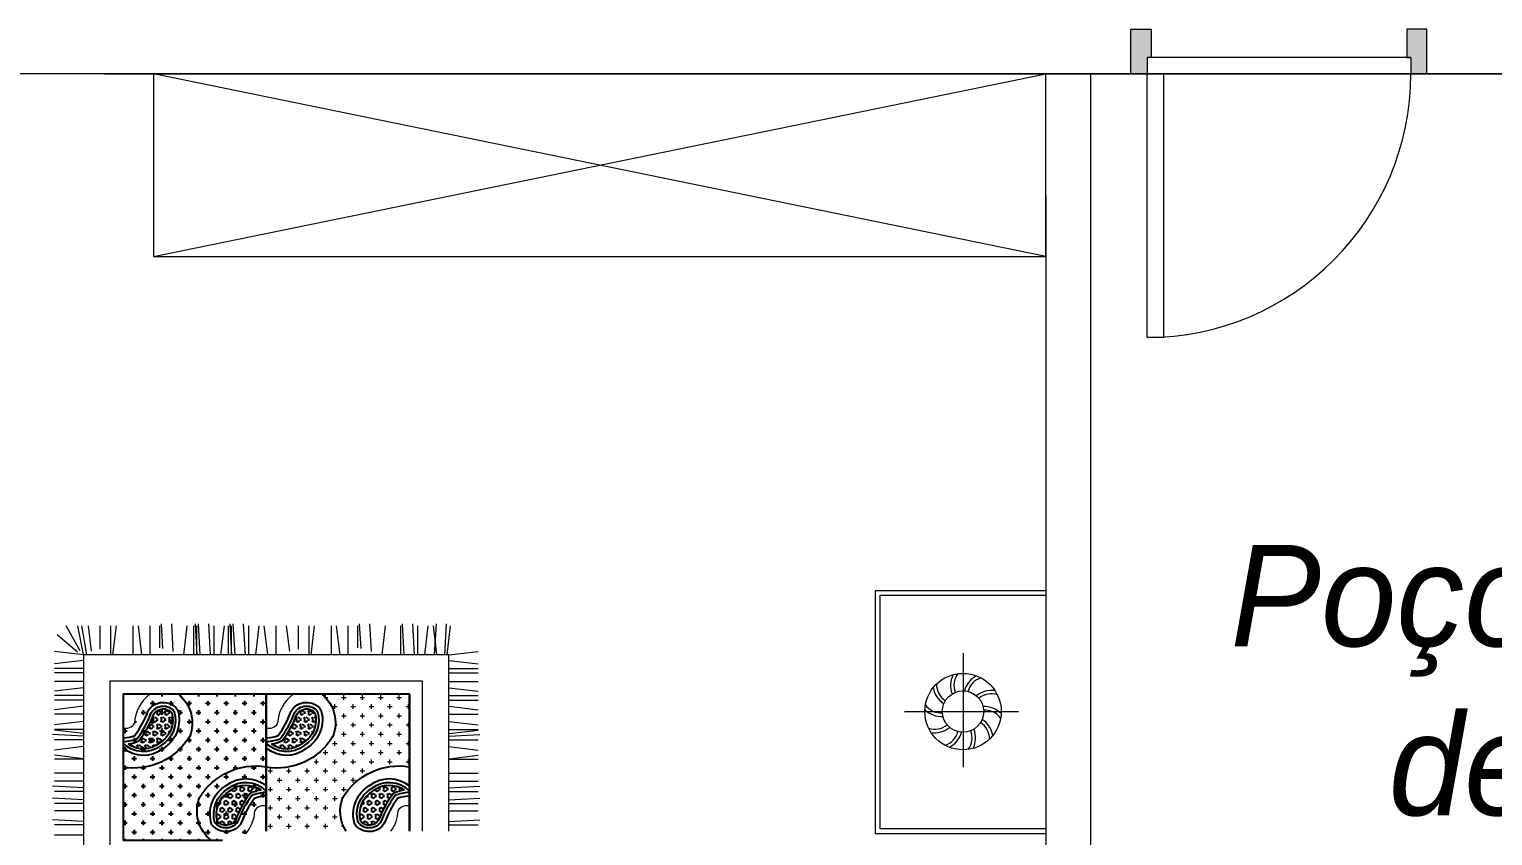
# Model space of a CAD drawing. Header units: millimetres. Extents: x 485872 to 486142, y -52344 to -52207.
# Drawn here: x 485915.395 to 485919.003, y -52262.377 to -52260.389 of the extents above; entities that cross this region are included whole.
import ezdxf

# ---------------------------------------------------------------- set-up
doc = ezdxf.new("R2010")
doc.units = ezdxf.units.MM
doc.header["$LTSCALE"] = 15
doc.linetypes.add('CENTER', pattern=[2, 1.25, -0.25, 0.25, -0.25])
doc.linetypes.add('DASHDOTX2', pattern=[50.8, 25.4, -12.7, 0, -12.7])
for name, color, linetype in [('3', 252, 'Continuous'), ('4', 161, 'Continuous'), ('7', 7, 'Continuous'), ('BH', 251, 'Continuous')]:
    doc.layers.add(name, color=color, linetype=linetype)
doc.styles.get("Standard").update_dxf_attribs({"font": ''})
doc.styles.get('Standard').set_extended_font_data('Flux Architect', italic=True)
pattern_1 = [(0, (-53457.21058870771, 9308.989591769201), (22.68, 22.68), [11.34, -34.02]), (90, (-53451.54058870773, 9303.3195917692), (-22.68, 22.68), [11.34, -34.02])]

# ---------------------------------------------------------------- blocks, each defined once
blk = doc.blocks.new('A$C3FFC7DDA')
at = {"layer": 'BH'}
h = blk.add_hatch(dxfattribs=at)
h.set_pattern_fill('HEX', color=256, scale=45.36000000000001, style=0)
h.set_pattern_definition([(180, (14485.43166131375, -1758.948713890479), (0, -9.820728081360002), [5.670000000000001, -11.34]), (299.9999999999999, (14485.43166131375, -1758.948713890479), (8.50500000211697, 4.910364040679998), [5.670000000000002, -11.34]), (240, (14479.76166131374, -1758.948713890479), (8.50500000211697, -4.910364040680001), [5.670000000000001, -11.34])])
edge = h.paths.add_edge_path()
edge.add_arc((679.8866697488763, 930.6465563090255), 94.50566846476019, 188.2465044738524, 205.2940504226767)
edge.add_arc((746.2817706957692, 1086.453225106304), 248.0810700935295, 232.2614778060309, 249.7002809077547)
edge.add_arc((645.1163232477777, 830.4861401251637), 27.7593366830617, -49.099000989834394, 57.050186064046386, ccw=False)
edge.add_arc((645.4283864457198, 873.3715319919694), 66.318216090331, 210.0882626778856, 285.62618546447294, ccw=False)
edge.add_arc((636.3009381982946, 879.6845570661093), 62.39832555950073, 143.1670018374727, 219.345891116351, ccw=False)
h = blk.add_hatch(dxfattribs=at)
h.set_pattern_fill('HEX', color=256, scale=45.36000000000001, style=0)
h.set_pattern_definition([(0, (-12686.5515454392, 2818.429088028064), (0, 9.820728081360002), [5.670000000000001, -11.34]), (120, (-12686.5515454392, 2818.429088028064), (-8.50500000211697, -4.910364040679998), [5.669999999999962, -11.33999999999992]), (59.99999999999999, (-12680.88154543919, 2818.429088028064), (-8.50500000211697, 4.910364040680001), [5.670000000000001, -11.34])])
edge = h.paths.add_edge_path()
edge.add_arc((378.8074177393173, 575.6890118630749), 94.5056684647719, 8.24650447385021, 25.29405042267457)
edge.add_arc((312.4123167924247, 419.8823430657998), 248.0810700935352, 52.26147780602854, 69.70028090775223)
edge.add_arc((413.5777642404412, 675.8494280469295), 27.75933668305822, 130.9009990101286, 237.0501860640092, ccw=False)
edge.add_arc((413.2657010425162, 632.9640361801338), 66.31821609033044, 30.088262677886803, 105.6261854644741, ccw=False)
edge.add_arc((422.3931492899221, 626.6510111060106), 62.39832555950468, -36.83299816254902, 39.34589111632931, ccw=False)
h = blk.add_hatch(dxfattribs=at)
h.set_pattern_fill('CROSS', color=256, scale=90.72000000000001, style=0)
h.set_pattern_definition(pattern_1)
h.paths.add_polyline_path([(421.4687557235575, 251.5381949846733, -0.3840246390260669), (432.2454147567241, 223.4275970172603), (350.0434480139993, 223.4275970172612), (350.0434480139993, 289.6652297304217, 0.2274321363381987)])
edge = h.paths.add_edge_path()
edge.add_line((693.8616875029365, 468.6270996002422), (693.8616875029375, 526.2426501454984))
edge.add_arc((633.1954715495995, 454.961939337071), 93.6019737583115, 49.59926534103521, 87.53247327499825)
edge.add_arc((647.4382080370747, 568.5134010052321), 22.48900281268601, 158.9591063299014, 242.9911852022501, ccw=False)
edge.add_line((626.4486727314506, 576.5877217297857), (350.0434480139993, 576.5877217297857))
edge.add_line((350.0434480139993, 576.5877217297857), (350.0434480139993, 223.4275970172612))
edge.add_line((350.0434480139993, 223.4275970172612), (709.6246659031494, 223.4275970172594))
edge.add_line((709.6246659031494, 223.4275970172594), (709.6246659031494, 468.6270996002422))
edge.add_line((709.6246659031494, 468.6270996002422), (693.8616875029365, 468.6270996002422))
h = blk.add_hatch(dxfattribs=at)
h.set_pattern_fill('CROSS', color=256, scale=90.72000000000001, style=0)
h.set_pattern_definition(pattern_1)
h.paths.add_polyline_path([(528.8600305296604, 576.5877217297857), (350.0434480139993, 576.5877217297857), (350.0434480139993, 360.9011342655431, -0.3224756214508732), (453.7987328230995, 387.9045028789532, -0.3064658726302444), (529.8340569586035, 223.4275970172603), (709.6246659031494, 223.4275970172603), (709.6246659031494, 440.309139414805, -0.327118991495692), (604.8953546651355, 412.1108158680944, -0.3064658726302408)])
h = blk.add_hatch(dxfattribs=at)
h.set_pattern_fill('HEX', color=256, scale=45.36000000000001, style=0)
h.set_pattern_definition([(180, (14485.43166131375, -2112.108838603004), (0, -9.820728081360002), [5.670000000000001, -11.34]), (299.9999999999999, (14485.43166131375, -2112.108838603004), (8.50500000211697, 4.910364040679998), [5.670000000000002, -11.34]), (240, (14479.76166131374, -2112.108838603004), (8.50500000211697, -4.910364040680001), [5.670000000000001, -11.34])])
edge = h.paths.add_edge_path()
edge.add_arc((679.8866697488884, 577.4864315965001), 94.50566846477184, 188.2465044738502, 205.2940504226746)
edge.add_arc((746.2817706957692, 733.2931003937771), 248.0810700935294, 232.2614778060309, 249.7002809077547)
edge.add_arc((645.1163232477784, 477.3260154126373), 27.75933668306062, -49.09900098983411, 57.05018606404673, ccw=False)
edge.add_arc((645.4283864457186, 520.211407279443), 66.31821609033044, 210.0882626778868, 285.62618546447413, ccw=False)
edge.add_arc((636.300938198297, 526.5244323535838), 62.39832555950372, 143.1670018374727, 219.3458911163509, ccw=False)
h = blk.add_hatch(dxfattribs=at)
h.set_pattern_fill('HEX', color=256, scale=45.36000000000001, style=0)
h.set_pattern_definition([(0, (-12686.5515454392, 2465.268963315535), (0, 9.820728081360002), [5.670000000000001, -11.34]), (120, (-12686.5515454392, 2465.268963315535), (-8.50500000211697, -4.910364040679998), [5.669999999999961, -11.33999999999992]), (59.99999999999999, (-12680.88154543919, 2465.268963315535), (-8.50500000211697, 4.910364040680001), [5.670000000000001, -11.34])])
edge = h.paths.add_edge_path()
edge.add_arc((378.8074177393173, 222.5288871505496), 94.5056684647719, 8.246504473850177, 25.29405042267454)
edge.add_arc((312.4123167924365, 66.72221835327252), 248.0810700935294, 52.26147780603096, 69.70028090775465)
edge.add_arc((413.5777642404419, 322.6893033344013), 27.75933668305936, 130.9009990101285, 237.05018606400898, ccw=False)
edge.add_arc((413.2657010425162, 279.8039114676065), 66.3182160903305, 30.088262677886917, 105.6261854644741, ccw=False)
edge.add_arc((422.3931492899233, 273.4908863934843), 62.39832555950318, -36.83299816254902, 39.345891116329426, ccw=False)
at = {"layer": '3', "linetype": 'CENTER', "lineweight": 13, "ltscale": 15}
for p, q in [((392.5822049911694, 2150.442485579435), (392.5822049911694, 2438.850868912152)), ((248.3780133248038, 2294.646677245793), (536.7863966575351, 2294.646677245793))]:
    blk.add_line(p, q, dxfattribs=at)
at = {"layer": '3', "lineweight": 13}
for p, q in [((252.8434480140168, 1026.947846442325), (244.3547943609483, 1098.940983501214)), ((266.5121639224708, 1026.947846442325), (275.0008175755102, 1098.940983501214)), ((286.0320233868151, 1026.947846442325), (286.0320233868151, 1098.940983501214)), ((297.0464404224076, 1027.536584043419), (297.0464404224076, 1098.816584043418)), ((318.552950917936, 1027.536584043419), (318.552950917936, 1098.816584043418)), ((333.7351945379523, 1026.947846442325), (342.2238481909917, 1098.940983501214)), ((353.2550540022967, 1026.947846442325), (353.2550540022967, 1098.940983501214)), ((364.2694710379183, 1027.536584043419), (364.2694710379183, 1098.816584043418)), ((379.4517146579055, 1026.947846442325), (387.940368310974, 1098.940983501214)), ((398.971574122279, 1026.947846442325), (398.971574122279, 1098.940983501214)), ((417.1449909407129, 1026.947846442325), (425.6336445937523, 1098.940983501214)), ((436.6648504050572, 1026.947846442325), (436.6648504050572, 1098.940983501214)), ((446.8497951007921, 1027.536584043419), (438.3666250739952, 1098.940983501214)), ((453.6311904612994, 1026.947846442325), (449.3868636341249, 1103.175443468217)), ((462.1198441143679, 1026.947846442325), (462.1198441143679, 1098.940983501214)), ((479.091667795572, 1026.947846442325), (487.5803214486114, 1098.940983501214)), ((508.7964719556221, 1027.536584043419), (500.3133019288543, 1098.940983501214)), ((510.0823950550293, 1027.536584043419), (510.0823950550293, 1098.816584043418)), ((544.7901306002059, 1026.947846442325), (544.7901306002059, 1098.940983501214)), ((563.9727207038268, 1026.947846442325), (563.9727207038268, 1098.940983501214)), ((580.9445443863406, 1026.947846442325), (576.700217559137, 1103.175443468217)), ((589.433198039409, 1026.947846442325), (589.433198039409, 1098.940983501214)), ((610.6493485477877, 1026.947846442325), (606.405021720584, 1103.175443468217)), ((619.1380022008561, 1026.947846442325), (619.1380022008561, 1098.940983501214)), ((637.390265353828, 1027.536584043419), (637.390265353828, 1098.816584043418)), ((663.6093472459361, 1026.947846442325), (659.3650204187325, 1103.175443468217)), ((672.0980008989754, 1026.947846442325), (672.0980008989754, 1098.940983501214)), ((252.8434480140168, 1017.230692789744), (176.6158509881243, 1021.475019616919)), ((252.8434480140168, 1022.707798180549), (180.8503109551566, 1031.196451833588)), ((252.8434480140168, 991.7702154555009), (176.6158509881243, 996.0145422827045)), ((252.2547104129226, 997.241837218724), (180.8503109551566, 988.7586671919271)), ((252.8434480140168, 967.5370330586156), (180.8503109551566, 976.0256867116841)), ((252.8434480140168, 942.0765557243722), (176.6158509881243, 937.8322288971685)), ((252.8434480140168, 950.5652093774115), (180.8503109551566, 950.5652093774115)), ((252.8434480140168, 916.6160783901287), (176.6158509881243, 912.3717515629542)), ((252.8434480140168, 908.1274247370893), (180.8503109551566, 908.1274247370893)), ((252.8434480140168, 862.0973420745868), (180.8503109551566, 870.5859957276552)), ((244.432053879329, 836.1685211591248), (176.6158509881243, 832.3925379131688)), ((237.2223855866068, 810.3066119322029), (176.6158509881243, 806.9320605789253)), ((235.704164019804, 802.6877337530605), (180.8503109551566, 802.6877337530605)), ((252.8434480140168, 758.6271381445404), (180.8503109551566, 750.0740233915276)), ((252.8434480140168, 779.0257066213526), (180.9747104129237, 779.0257066213526)), ((252.8434480140168, 737.5722541479918), (180.9747104129237, 737.5722541479918)), ((252.8434480140168, 687.3989367848844), (180.8503109551566, 695.8875904379238)), ((252.8434480140168, 682.4014890260587), (180.9747104129237, 682.4014890260587)), ((238.3097027499061, 655.9198650901671), (180.9747104129237, 655.9198650901671)), ((243.9510623387068, 634.4648404257896), (180.8503109551566, 626.9681818603713)), ((252.2547104129226, 580.2805867652351), (180.8503109551566, 571.7974167384382)), ((252.2547104129226, 600.7490999682341), (180.9747104129237, 600.7490999682341)), ((252.8434480140168, 550.5757826051267), (180.8503109551566, 559.0644362581952)), ((252.8434480140168, 525.1153052708833), (176.6158509881243, 520.8709784436796)), ((252.8434480140168, 533.6039589239517), (180.8503109551566, 533.6039589239517)), ((252.8434480140168, 499.6548279366398), (176.6158509881243, 495.4105011094653)), ((252.8434480140168, 492.0331680861127), (176.6158509881243, 487.7888412589091)), ((252.8434480140168, 491.1661742836004), (180.8503109551566, 491.1661742836004)), ((252.8434480140168, 483.5445144330442), (180.8503109551566, 483.5445144330442)), ((252.8434480140168, 465.0044307714561), (180.8503109551566, 473.4930844245246)), ((252.8434480140168, 439.5439534372126), (176.6158509881243, 435.299626610009)), ((252.8434480140168, 448.0326070902811), (180.8503109551566, 448.0326070902811)), ((252.8434480140168, 414.0834761029691), (176.6158509881243, 409.8391492757946)), ((252.8434480140168, 406.461816252413), (176.6158509881243, 402.2174894252385)), ((252.8434480140168, 405.5948224499298), (180.8503109551566, 405.5948224499298)), ((252.8434480140168, 397.9731625993736), (180.8503109551566, 397.9731625993736)), ((252.8434480140168, 373.2982679342967), (180.8503109551566, 381.7869215873652)), ((244.432053879329, 347.3694470188348), (176.6158509881243, 343.5934637728787)), ((237.2223855866068, 321.5075377918838), (176.6158509881243, 318.1329864386353)), ((235.704164019804, 313.8886596127704), (180.8503109551566, 313.8886596127704)), ((252.8434480140168, 290.2266324810626), (180.9747104129237, 290.2266324810626)), ((252.8434480140168, 269.8280640042503), (180.8503109551566, 261.2749492512376)), ((252.8434480140168, 248.7731800077017), (180.9747104129237, 248.7731800077017)), ((252.8434480140168, 198.5998626445653), (180.8503109551566, 207.0885162976338)), ((252.8434480140168, 193.6024148857687), (180.9747104129237, 193.6024148857687)), ((243.9510623387068, 145.6657662854996), (180.8503109551566, 138.1691077200521)), ((238.3097027499061, 167.1207909498771), (180.9747104129237, 167.1207909498771)), ((242.4413341285144, 117.9615189392935), (180.8503109550984, 82.99834259814816)), ((252.2547104129226, 134.2746022835199), (180.9747104129237, 122.193651381298)), ((252.2547104128935, 126.2275970172777), (180.9747104128946, 111.950025827944)), ((246.161182045751, 111.2726049530902), (203.3830726496417, 61.47716392186703)), ((252.8434480140168, 126.2275970172486), (244.3547943609483, 54.23445995835937)), ((266.5121639224708, 126.2275970172486), (275.0008175755102, 54.23445995835937)), ((286.0320233868151, 126.2275970172486), (286.0320233868151, 54.23445995835937)), ((297.0464404224076, 125.6388594161544), (297.0464404224076, 54.35885941615561)), ((318.552950917936, 125.6388594161544), (318.552950917936, 54.35885941615561)), ((333.7351945379523, 126.2275970172486), (342.2238481909917, 54.23445995835937)), ((353.2550540022967, 126.2275970172486), (353.2550540022967, 54.23445995835937)), ((364.2694710379183, 125.6388594161544), (364.2694710379183, 54.35885941615561)), ((379.4517146579055, 126.2275970172486), (387.940368310974, 54.23445995835937)), ((398.971574122279, 126.2275970172486), (398.971574122279, 54.23445995835937)), ((417.1449909407129, 126.2275970172486), (425.6336445937523, 54.23445995835937)), ((436.6648504050572, 126.2275970172486), (436.6648504050572, 54.23445995835937)), ((446.8497951007921, 125.6388594161544), (438.3666250739952, 54.23445995835937)), ((453.6311904612994, 126.2275970172486), (449.3868636341249, 49.99999999135616)), ((462.1198441143679, 126.2275970172486), (462.1198441143679, 54.23445995835937)), ((479.091667795572, 126.2275970172486), (487.5803214486114, 54.23445995835937)), ((508.7964719556221, 125.6388594161544), (500.3133019288543, 54.23445995835937)), ((510.0823950550293, 125.6388594161544), (510.0823950550293, 54.35885941615561)), ((544.7901306002059, 126.2275970172486), (544.7901306002059, 54.23445995835937)), ((563.9727207038268, 126.2275970172486), (563.9727207038268, 54.23445995835937)), ((580.9445443863406, 126.2275970172486), (576.700217559137, 49.99999999135616)), ((589.433198039409, 126.2275970172486), (589.433198039409, 54.23445995835937)), ((610.6493485477877, 126.2275970172486), (606.405021720584, 49.99999999135616)), ((619.1380022008561, 126.2275970172486), (619.1380022008561, 54.23445995835937)), ((637.390265353828, 125.6388594161544), (637.390265353828, 54.35885941615561)), ((663.6093472459361, 126.2275970172486), (659.3650204187325, 49.99999999135616)), ((672.0980008989754, 126.2275970172486), (672.0980008989754, 54.23445995835937)), ((697.5584782345577, 126.2275970172486), (697.5584782345577, 54.23445995835937))]:
    blk.add_line(p, q, dxfattribs=at)
for points in [[(93.86168750296565, 2498.653391195141), (693.8616875029657, 2498.653391195141)], [(681.8616875029657, 2498.627099600242), (681.8616875029657, 2090.653391195141), (105.8616875029657, 2090.653391195141), (105.8616875029657, 2498.653391195141)]]:
    blk.add_lwpolyline(points, dxfattribs=at)
for centre, radius, start, end in [((440.8073102922535, 2346.829429238394), 60.51903898604408, 136.170030920637, 182.4897492071151), ((435.2574742023171, 2349.231798615278), 46.16150084271763, 124.3001725740423, 184.5380237028439), ((400.9248826899748, 2365.209416107304), 60.51903898604408, 172.1700309206333, 218.4897492071228), ((395.022893686928, 2363.890861953638), 46.16150084271763, 160.3001725740445, 220.5380237028503), ((462.2693867805683, 2308.517404734826), 60.51903898604408, 100.1700309206353, 146.4897492071132), ((459.1915523580938, 2313.723074193811), 46.16150084271763, 88.30017257405237, 148.5380237028489), ((357.8558357639376, 2356.636835070385), 60.51903898604408, 208.1700309206369, 254.4897492071039), ((353.8560530457216, 2352.101000256895), 46.16150084271763, 196.3001725740407, 256.5380237028351), ((457.113328405514, 2264.907233779144), 60.51903898604408, 64.17003092063551, 110.4897492071066), ((457.6831237881524, 2270.92781452107), 46.16150084271763, 52.30017257404749, 112.5380237028361), ((327.4812861941791, 2318.365539970517), 46.16150084271763, 232.3001725740475, 292.5380237028361), ((431.3083569366099, 2237.192354234692), 46.16150084271763, 16.30017257404072, 76.53802370283505), ((427.3085742183939, 2232.656519421202), 60.51903898604408, 28.17003092063684, 74.48974920710387), ((328.0510815768248, 2324.386120712443), 60.51903898604408, 244.1700309206355, 290.4897492071066), ((325.9728576242451, 2275.570280297776), 46.16150084271763, 268.3001725740523, 328.5380237028489), ((322.8950232017705, 2280.775949756731), 60.51903898604408, 280.1700309206353, 326.4897492071132), ((349.9069357800217, 2240.061555876309), 46.16150084271763, 304.3001725740423, 4.538023702843851), ((344.357099690078, 2242.463925253163), 60.51903898604408, 316.170030920637, 2.489749207115123), ((390.1415162954036, 2225.40249253792), 46.16150084271763, 340.3001725740444, 40.53802370285027), ((384.2395272923568, 2224.083938384283), 60.51903898604408, 352.1700309206333, 38.48974920712281)]:
    blk.add_arc(centre, radius, start, end, dxfattribs=at)
at = {"layer": '4', "color": 4, "lineweight": 13}
for p, q in [((687.7233733499925, 1026.947846442325), (252.8434480140168, 1026.947846442325)), ((252.8434480140168, 1026.947846442325), (252.8434480140168, 126.2275970172486)), ((687.7233733499925, 962.1478464423071), (317.6434480140051, 962.1478464423071)), ((317.6434480140051, 962.1478464423071), (317.6434480140051, 191.0275970172661)), ((317.6434480140051, 191.0275970172661), (1461.187101681357, 191.0275970172661)), ((252.8434480140168, 126.2275970172486), (1525.987101681345, 126.2275970172777))]:
    blk.add_line(p, q, dxfattribs=at)
for radius in [94.20419166636361, 51.04228720713718]:
    blk.add_circle((392.5822049911694, 2294.646677245793), radius, dxfattribs=at)
at = {"layer": '7', "lineweight": 13}
blk.add_lwpolyline([(693.8616875029657, 2498.627099600242), (693.8616875029657, 2078.653391195141), (93.86168750296565, 2078.653391195141), (93.86168750296565, 2498.653391195141)], dxfattribs=at)
at = {"layer": 'BH', "lineweight": 13}
for p, q in [((363.2776903891099, 904.2973134989843), (351.9376903891098, 904.2973134989843)), ((357.6076903891335, 898.627313498986), (357.6076903891335, 909.9673134989862)), ((385.9576903891175, 926.9773134989828), (374.6176903891173, 926.9773134989828)), ((380.2876903891338, 921.3073134989827), (380.2876903891338, 929.7478464423148)), ((408.6376903891105, 904.2973134989843), (397.2976903891104, 904.2973134989843)), ((402.9676903891341, 898.627313498986), (402.9676903891341, 909.9673134989862)), ((431.3176903891181, 926.9773134989828), (419.9776903891179, 926.9773134989828)), ((425.6476903891344, 921.3073134989882), (425.6476903891344, 929.7478464423184)), ((453.9976903891111, 904.2973134989843), (442.6576903891109, 904.2973134989843)), ((448.3276903891347, 898.6273134989897), (448.3276903891347, 909.9673134989898)), ((476.6776903891187, 926.9773134989828), (465.3376903891185, 926.9773134989828)), ((471.007690389135, 921.3073134989827), (471.007690389135, 929.7478464423148)), ((499.3576903891117, 904.2973134989843), (488.0176903891115, 904.2973134989843)), ((493.6876903891352, 898.627313498986), (493.6876903891352, 909.9673134989862)), ((522.0376903891192, 926.9773134989828), (510.6976903891191, 926.9773134989828)), ((516.3676903891355, 921.3073134989827), (516.3676903891355, 929.7478464423148)), ((385.9576903891102, 881.617313498984), (374.6176903891101, 881.617313498984)), ((380.2876903891338, 875.9473134989821), (380.2876903891338, 887.2873134989823)), ((431.3176903891108, 881.617313498984), (419.9776903891106, 881.617313498984)), ((425.6476903891344, 875.9473134989876), (425.6476903891344, 887.2873134989877)), ((476.6776903891114, 881.617313498984), (465.3376903891112, 881.617313498984)), ((471.007690389135, 875.9473134989821), (471.007690389135, 887.2873134989823)), ((522.037690389112, 881.617313498984), (510.6976903891118, 881.617313498984)), ((516.3676903891355, 875.9473134989821), (516.3676903891355, 887.2873134989823)), ((363.2776903891172, 858.9373134989837), (351.9376903891171, 858.9373134989837)), ((357.6076903891335, 853.2673134989855), (357.6076903891335, 864.6073134989856)), ((385.9576903891175, 836.2573134989834), (374.6176903891173, 836.2573134989834)), ((380.2876903891338, 830.5873134989815), (380.2876903891338, 841.9273134989817)), ((408.6376903891178, 858.9373134989837), (397.2976903891176, 858.9373134989837)), ((402.9676903891341, 853.2673134989855), (402.9676903891341, 864.6073134989856)), ((431.3176903891181, 836.2573134989834), (419.9776903891179, 836.2573134989834)), ((425.6476903891344, 830.587313498987), (425.6476903891344, 841.9273134989871)), ((453.9976903891184, 858.9373134989837), (442.6576903891182, 858.9373134989837)), ((448.3276903891347, 853.2673134989891), (448.3276903891347, 864.6073134989892)), ((476.6776903891187, 836.2573134989834), (465.3376903891185, 836.2573134989834)), ((471.007690389135, 830.5873134989815), (471.007690389135, 841.9273134989817)), ((499.3576903891189, 858.9373134989837), (488.0176903891188, 858.9373134989837)), ((493.6876903891352, 853.2673134989855), (493.6876903891352, 864.6073134989856)), ((522.0376903891192, 836.2573134989834), (510.6976903891191, 836.2573134989834)), ((516.3676903891355, 830.5873134989815), (516.3676903891355, 841.9273134989817)), ((363.2776903891172, 813.5773134989831), (351.9376903891171, 813.5773134989831)), ((357.6076903891335, 807.9073134989849), (357.6076903891335, 819.247313498985)), ((380.2876903891338, 785.227313498981), (380.2876903891338, 796.5673134989811)), ((408.6376903891178, 813.5773134989831), (397.2976903891176, 813.5773134989831)), ((402.9676903891341, 807.9073134989849), (402.9676903891341, 819.247313498985)), ((425.6476903891344, 785.2273134989864), (425.6476903891344, 796.5673134989866)), ((453.9976903891184, 813.5773134989831), (442.6576903891182, 813.5773134989831)), ((448.3276903891347, 807.9073134989885), (448.3276903891347, 819.2473134989887)), ((471.007690389135, 785.227313498981), (471.007690389135, 796.5673134989811)), ((499.3576903891189, 813.5773134989831), (488.0176903891188, 813.5773134989831)), ((493.6876903891352, 807.9073134989849), (493.6876903891352, 819.247313498985)), ((516.3676903891355, 785.227313498981), (516.3676903891355, 796.5673134989811)), ((544.7176903891195, 813.5773134989831), (533.3776903891194, 813.5773134989831)), ((539.0476903891358, 807.9073134989922), (539.0476903891358, 819.2473134989923)), ((561.7276903891361, 785.2273134989919), (561.7276903891361, 796.567313498992)), ((363.2776903891172, 768.2173134989844), (351.9376903891171, 768.2173134989844)), ((357.6076903891335, 762.5473134989843), (357.6076903891335, 773.8873134989844)), ((385.9576903891175, 790.8973134989828), (374.6176903891173, 790.8973134989828)), ((408.6376903891178, 768.2173134989844), (397.2976903891176, 768.2173134989844)), ((402.9676903891341, 762.5473134989843), (402.9676903891341, 773.8873134989844)), ((431.3176903891181, 790.8973134989828), (419.9776903891179, 790.8973134989828)), ((453.9976903891184, 768.2173134989844), (442.6576903891182, 768.2173134989844)), ((448.3276903891347, 762.5473134989879), (448.3276903891347, 773.8873134989881)), ((476.6776903891187, 790.8973134989828), (465.3376903891185, 790.8973134989828)), ((499.3576903891189, 768.2173134989844), (488.0176903891188, 768.2173134989844)), ((493.6876903891352, 762.5473134989843), (493.6876903891352, 773.8873134989844)), ((522.0376903891192, 790.8973134989828), (510.6976903891191, 790.8973134989828)), ((544.7176903891195, 768.2173134989844), (533.3776903891194, 768.2173134989844)), ((539.0476903891358, 762.5473134989916), (539.0476903891358, 773.8873134989917)), ((567.3976903891198, 790.8973134989828), (556.0576903891197, 790.8973134989828)), ((590.0776903891201, 768.2173134989844), (578.73769038912, 768.2173134989844)), ((584.4076903891364, 762.5473134989916), (584.4076903891364, 773.8873134989917)), ((675.1276903891376, 762.5473134989916), (675.1276903891376, 766.9250690068129)), ((680.797690389114, 768.2173134989844), (677.9220655484205, 768.2173134989844)), ((358.3762767781482, 722.8573134989838), (351.9376903891171, 722.8573134989838)), ((357.6076903891335, 722.1382810155374), (357.6076903891335, 728.5273134989839)), ((385.9576903891175, 745.5373134989841), (374.6176903891173, 745.5373134989841)), ((380.2876903891338, 739.8673134989804), (380.2876903891338, 751.2073134989805)), ((425.6476903891344, 747.115785511296), (425.6476903891344, 751.207313498986)), ((476.6776903891114, 745.5373134989841), (465.3376903891112, 745.5373134989841)), ((471.007690389135, 739.8673134989804), (471.007690389135, 751.2073134989805)), ((499.3576903891117, 722.8573134989838), (488.0176903891115, 722.8573134989838)), ((493.6876903891352, 717.1873134989837), (493.6876903891352, 728.5273134989839)), ((522.037690389112, 745.5373134989841), (510.6976903891118, 745.5373134989841)), ((516.3676903891355, 739.8673134989804), (516.3676903891355, 751.2073134989805)), ((544.7176903891122, 722.8573134989838), (533.3776903891121, 722.8573134989838)), ((539.0476903891358, 717.187313498991), (539.0476903891358, 728.5273134989911)), ((567.3976903891125, 745.5373134989841), (556.0576903891124, 745.5373134989841)), ((561.7276903891361, 739.8673134989913), (561.7276903891361, 751.2073134989914)), ((590.0776903891128, 722.8573134989838), (578.7376903891127, 722.8573134989838)), ((584.4076903891364, 717.187313498991), (584.4076903891364, 728.5273134989911)), ((612.7576903891131, 745.5373134989841), (601.417690389113, 745.5373134989841)), ((607.0876903891367, 739.8673134989913), (607.0876903891367, 751.2073134989914)), ((635.4376903891134, 722.8573134989838), (624.0976903891133, 722.8573134989838)), ((629.767690389137, 717.187313498991), (629.767690389137, 728.5273134989911)), ((658.1176903891137, 745.5373134989841), (646.7776903891136, 745.5373134989841)), ((652.4476903891373, 739.8673134989913), (652.4476903891373, 751.2073134989914)), ((680.797690389114, 722.8573134989838), (669.4576903891138, 722.8573134989838)), ((675.1276903891376, 717.187313498991), (675.1276903891376, 728.5273134989911)), ((522.037690389112, 700.1773134989835), (510.6976903891118, 700.1773134989835)), ((516.3676903891355, 694.5073134989798), (516.3676903891355, 705.8473134989799)), ((567.3976903891125, 700.1773134989835), (556.0576903891124, 700.1773134989835)), ((561.7276903891361, 694.5073134989907), (561.7276903891361, 705.8473134989908)), ((612.7576903891131, 700.1773134989835), (601.417690389113, 700.1773134989835)), ((607.0876903891367, 694.5073134989907), (607.0876903891367, 705.8473134989908)), ((658.1176903891137, 700.1773134989835), (646.7776903891136, 700.1773134989835)), ((652.4476903891373, 694.5073134989907), (652.4476903891373, 705.8473134989908)), ((544.7176903891195, 677.4973134989832), (533.3776903891194, 677.4973134989832)), ((539.0476903891358, 671.8273134989904), (539.0476903891358, 683.1673134989906)), ((567.3976903891198, 654.8173134989829), (556.0576903891197, 654.8173134989829)), ((561.7276903891361, 649.1473134989901), (561.7276903891361, 660.4873134989903)), ((590.0776903891201, 677.4973134989832), (578.73769038912, 677.4973134989832)), ((584.4076903891364, 671.8273134989904), (584.4076903891364, 683.1673134989906)), ((612.7576903891204, 654.8173134989829), (601.4176903891203, 654.8173134989829)), ((607.0876903891367, 649.1473134989901), (607.0876903891367, 660.4873134989903)), ((635.4376903891207, 677.4973134989832), (624.0976903891205, 677.4973134989832)), ((629.767690389137, 671.8273134989904), (629.767690389137, 683.1673134989906)), ((658.117690389121, 654.8173134989829), (646.7776903891208, 654.8173134989829)), ((652.4476903891373, 649.1473134989901), (652.4476903891373, 660.4873134989903)), ((680.7976903891213, 677.4973134989832), (669.4576903891211, 677.4973134989832)), ((675.1276903891376, 671.8273134989904), (675.1276903891376, 683.1673134989906)), ((544.7176903891195, 632.1373134989844), (533.3776903891194, 632.1373134989844)), ((539.0476903891358, 626.4673134989898), (539.0476903891358, 637.80731349899)), ((561.7276903891361, 603.7873134989895), (561.7276903891361, 615.1273134989897)), ((590.0776903891201, 632.1373134989844), (578.73769038912, 632.1373134989844)), ((584.4076903891364, 626.4673134989898), (584.4076903891364, 637.80731349899)), ((607.0876903891367, 603.7873134989895), (607.0876903891367, 615.1273134989897)), ((635.4376903891207, 632.1373134989844), (624.0976903891205, 632.1373134989844)), ((629.767690389137, 626.4673134989898), (629.767690389137, 637.80731349899)), ((652.4476903891373, 603.7873134989895), (652.4476903891373, 615.1273134989897)), ((680.7976903891213, 632.1373134989844), (669.4576903891211, 632.1373134989844)), ((675.1276903891376, 626.4673134989898), (675.1276903891376, 637.80731349899)), ((544.7176903891195, 586.7773134989839), (533.3776903891194, 586.7773134989839)), ((539.0476903891358, 581.1073134989892), (539.0476903891358, 592.4473134989894)), ((567.3976903891198, 609.4573134989841), (556.0576903891197, 609.4573134989841)), ((590.0776903891201, 586.7773134989839), (578.73769038912, 586.7773134989839)), ((584.4076903891364, 581.1073134989892), (584.4076903891364, 592.4473134989894)), ((612.7576903891204, 609.4573134989841), (601.4176903891203, 609.4573134989841)), ((635.4376903891207, 586.7773134989839), (624.0976903891205, 586.7773134989839)), ((629.767690389137, 581.1073134989892), (629.767690389137, 592.4473134989894)), ((658.117690389121, 609.4573134989841), (646.7776903891208, 609.4573134989841)), ((680.7976903891213, 586.7773134989839), (669.4576903891211, 586.7773134989839)), ((675.1276903891376, 581.1073134989892), (675.1276903891376, 592.4473134989894))]:
    blk.add_line(p, q, dxfattribs=at)
at = {"layer": 'BH'}
for points in [[(687.7233733499925, 929.747846442313), (350.0434480139993, 929.747846442313), (350.0434480139993, 576.5877217297857), (687.7233733499852, 576.5877217297857)], [(350.0434480139993, 929.747846442313), (687.7233733499925, 929.747846442313)], [(687.7233733499852, 576.5877217297857), (350.0434480139993, 576.5877217297857), (350.0434480139993, 223.4275970172603), (709.6246659031494, 223.4275970172603), (709.6246659031494, 468.6270996002422)]]:
    blk.add_lwpolyline(points, dxfattribs=at)
for points in [[(687.7233733499852, 773.7152933675861, -0.2398898459585548), (604.8953546651355, 765.2709405806218, -0.3064658726302407), (528.8600305296604, 929.747846442313)], [(601.3031314687869, 927.9535516199539, 0.09025133795253606), (607.2901666107537, 900.4410519266621, 0.07363654167371357), (667.160496918561, 868.1437690284456, -0.5411217863543134), (670.7527201148805, 795.1758333703947, -0.3490391417785466), (574.9601842333104, 831.061702925299, -0.3549231788205707), (576.1300390972647, 929.747846442313)], [(592.236453798705, 927.6428427105202, 0.09750625641589006), (599.9167586896983, 894.6410570528224, 0.07525265259921872), (663.2389538984753, 859.9173225846735, -0.5209691084379954), (666.5399866921543, 803.3632551884602, -0.3456067798843852), (582.4365617509648, 836.2381439485853, -0.3900242836171294), (588.5240722517374, 929.747846442313)], [(350.0434480139993, 714.0612589780685, -0.3224756214508726), (453.7987328230993, 741.0646275914805, -0.306465872630245), (529.8340569586035, 576.5877217297857)], [(457.3909560194479, 578.3820165521447, 0.09025133795253606), (451.4039208774811, 605.8945162454365, 0.07363654167371357), (391.5335905696447, 638.1917991436567, -0.5411217863543134), (387.9413673733543, 711.1597348017076, -0.3490391417785466), (483.7339032549244, 675.2738652468033, -0.3549231788205708), (482.5640483909701, 576.5877217297857)], [(466.4576336895298, 578.6927254615857, 0.09750625641589006), (458.7773287985365, 611.6945111192836, 0.07525265259921875), (395.4551335897304, 646.4182455874288, -0.5209691084379954), (392.1541007960805, 702.972312983642, -0.3456067798843852), (476.25752573727, 670.0974242235188, -0.3900242836171295), (470.1700152364974, 576.5877217297857)], [(709.6246659031494, 440.309139414805, -0.3271189914956919), (604.8953546651355, 412.1108158680945, -0.3064658726302407), (528.8600305296604, 576.5877217297857)], [(601.3031314687869, 574.7934269074303, 0.09025133795253606), (607.2901666107537, 547.2809272141385, 0.07363654167371358), (667.160496918561, 514.9836443159184, -0.5411217863543134), (670.7527201148805, 442.0157086578674, -0.3490391417785466), (574.9601842333104, 477.9015782127717, -0.3549231788205707), (576.1300390972647, 576.5877217297857)], [(592.236453798705, 574.4827179979948, 0.09750625641589004), (599.9167586896983, 541.4809323402951, 0.07525265259921873), (663.2389538984753, 506.757197872148, -0.5209691084379954), (666.5399866921543, 450.2031304759366, -0.3456067798843853), (582.4365617509648, 483.078019236058, -0.3900242836171294), (588.5240722517374, 576.5877217297857)], [(350.0434480139993, 360.9011342655431, -0.3224756214508726), (453.7987328230993, 387.9045028789533, -0.3064658726302449), (529.8340569586035, 223.4275970172603)], [(457.3909560194479, 225.2218918396193, 0.09025133795253606), (451.4039208774811, 252.7343915329093, 0.07363654167371357), (391.5335905696447, 285.0316744311313, -0.5411217863543134), (387.9413673733543, 357.9996100891822, -0.3490391417785465), (483.7339032549244, 322.1137405342743, -0.3549231788205707), (482.5640483909701, 223.4275970172603)], [(466.4576336895298, 225.5326007490585, 0.09750625641589006), (458.7773287985365, 258.5343864067581, 0.07525265259921875), (395.4551335897304, 293.2581208749034, -0.5209691084379954), (392.1541007960805, 349.812188271113, -0.3456067798843853), (476.25752573727, 316.9372995109952, -0.3900242836171294), (470.1700152364974, 223.4275970172603)]]:
    blk.add_lwpolyline(points, format="xyb", dxfattribs=at)
for points in [[(586.3581767371688, 917.0913961502465, 0.07452144396591523), (594.441550655105, 890.2676881349125, 0.07623832618237615), (660.214743739507, 853.7803126096824, -0.4993946391985515), (663.2918597754797, 809.5044660972471, -0.3420739398306334), (588.0462754588698, 840.1239888632408, -0.3452009433040969)], [(472.3359107510369, 589.2441720218521, 0.07452144396591523), (464.2525368331007, 616.0678800371898, 0.07623832618237616), (398.4793437486987, 652.5552555624236, -0.4993946391985515), (395.4022277127551, 696.8311020748552, -0.3420739398306333), (470.647812029365, 666.2115793088633, -0.3452009433040969)], [(586.3581767371688, 563.9312714377229, 0.07452144396591523), (594.441550655105, 537.1075634223853, 0.07623832618237615), (660.214743739507, 500.6201878971551, -0.4993946391985515), (663.2918597754797, 456.3443413847217, -0.3420739398306334), (588.0462754588698, 486.9638641507136, -0.3452009433040969)], [(472.3359107510369, 236.0840473093267, 0.07452144396591523), (464.2525368331007, 262.9077553246643, 0.07623832618237616), (398.4793437486987, 299.3951308498945, -0.4993946391985516), (395.4022277127551, 343.6709773623279, -0.3420739398306333), (470.647812029365, 313.051454596336, -0.3452009433040968)]]:
    blk.add_lwpolyline(points, format="xyb", close=True, dxfattribs=at)
at = {"layer": 'BH', "lineweight": 13}
for centre, radius, start, end in [((647.4382080370742, 921.6735257177588), 22.48900281268651, 158.9591063299014, 242.9911852022524), ((633.1954715495995, 808.122064049594), 93.60197375831217, 54.36984913407977, 87.53247327500003), ((425.4986159385771, 698.2135041225065), 93.60197375831217, 216.2806707384289, 267.532473275), ((411.2558794511024, 584.6620424543416), 22.48900281268651, 338.9591063299014, 62.99118520225244), ((647.4382080370742, 568.5134010052334), 22.48900281268651, 158.9591063299014, 242.9911852022524), ((633.1954715495995, 454.9619393370704), 93.60197375831217, 49.59926534104411, 87.53247327500003), ((425.4986159385771, 345.0533794099811), 93.60197375831217, 216.2806707384289, 267.532473275), ((411.2558794511024, 231.501917741818), 22.48900281268651, 338.9591063299014, 62.99118520225244)]:
    blk.add_arc(centre, radius, start, end, dxfattribs=at)
blk = doc.blocks.new('WC door')
at = {"lineweight": 13}
h = blk.add_hatch(color=256, dxfattribs=at)
h.dxf.hatch_style = 1
h.paths.add_polyline_path([(48492.73610603946, 74006.32165138528), (48442.73610603946, 74006.32165138528), (48442.73610603946, 73896.32165138528), (48482.73610603946, 73896.32165138528), (48482.73610603946, 73936.32165138528), (48492.73610603946, 73936.32165138528)])
h.paths.add_polyline_path([(49172.73610603946, 74006.32165138528), (49122.73610603946, 74006.32165138528), (49122.73610603946, 73936.32165138528), (49132.73610603946, 73936.32165138528), (49132.73610603946, 73896.32165138528), (49172.73610603946, 73896.32165138528)])
for points in [[(48442.73610603946, 73896.32165138528), (48442.73610603946, 74006.32165138528), (48492.73610603946, 74006.32165138528), (48492.73610603946, 73936.32165138528), (48482.73610603946, 73936.32165138528), (48482.73610603946, 73896.32165138528)], [(49172.73610603946, 73896.32165138528), (49172.73610603946, 74006.32165138528), (49122.73610603946, 74006.32165138528), (49122.73610603946, 73936.32165138528), (49132.73610603946, 73936.32165138528), (49132.73610603946, 73896.32165138528)]]:
    blk.add_lwpolyline(points, close=True, dxfattribs=at)
for points in [[(48442.73610603946, 73896.32165138528), (48442.73610603946, 74006.32165138528)], [(49172.73610603946, 73896.32165138528), (49172.73610603946, 74006.32165138528)]]:
    blk.add_lwpolyline(points, dxfattribs=at)
at = {"color": 15, "lineweight": 13}
for points in [[(49132.73610603946, 73936.32165138528), (48492.73610603946, 73936.32165138528)], [(48482.73610603946, 73896.32165138528), (49132.73610603946, 73896.32165138528)]]:
    blk.add_lwpolyline(points, dxfattribs=at)
blk.add_lwpolyline([(48482.73610603946, 73896.32165138528), (48522.73610603946, 73896.32165138528), (48522.73610603946, 73246.32165138528), (48482.73610603946, 73246.32165138528)], close=True, dxfattribs=at)
at = {"lineweight": 13}
blk.add_arc((48482.73610603946, 73896.32165138528), 650, 270, 0, dxfattribs=at)

msp = doc.modelspace()

# ---------------------------------------------------------------- linework, layer by layer
at = {"color": 6, "linetype": 'DASHDOTX2', "lineweight": 13}
msp.add_line((485921.581312689, -52260.49863527703), (485885.981312689, -52260.49863527703), dxfattribs=at)
at = {"lineweight": 13}
for p, q in [((485915.581312689, -52260.49863527703), (485918.191312689, -52260.49863527703)), ((485918.801312689, -52260.49863527703), (485919.581312689, -52260.49863527703))]:
    msp.add_line(p, q, dxfattribs=at)
for points in [[(485915.581312689, -52260.49863527703), (485915.201312689, -52260.49863527703)], [(485915.701312689, -52260.49863527703), (485915.701312689, -52260.94863527703), (485917.901312689, -52260.94863527703), (485917.901312689, -52260.49863527703)], [(485915.701312689, -52260.94863527703), (485917.901312689, -52260.49863527703)], [(485917.901312689, -52260.94863527703), (485915.701312689, -52260.49863527703)], [(485918.011312689, -52260.49863527703), (485918.011312689, -52264.57863527703)], [(485917.901312689, -52260.79863527702), (485917.901312689, -52264.57863527703)]]:
    msp.add_lwpolyline(points, dxfattribs=at)

# ---------------------------------------------------------------- block references
at = {"lineweight": 13, "xscale": 0.001, "yscale": 0.001, "zscale": 0.001}
msp.add_blockref('WC door', (485869.668576583, -52334.39495692842), dxfattribs=at)
at = {"xscale": 0.001, "yscale": 0.001, "zscale": 0.001, "rotation": 270}
msp.add_blockref('A$C3FFC7DDA', (485915.4026592978, -52261.67863527537), dxfattribs=at)

# ---------------------------------------------------------------- texts
at = {"lineweight": 13, "insert": (485919.1189746913, -52261.66015826655), "char_height": 0.25, "attachment_point": 3}
msp.add_mtext_dynamic_manual_height_columns('Poço\\Pde\\PLuz', width=0.7707096874513664, gutter_width=0.0125, heights=[0], dxfattribs=at)

doc.saveas('drawing.dxf')
